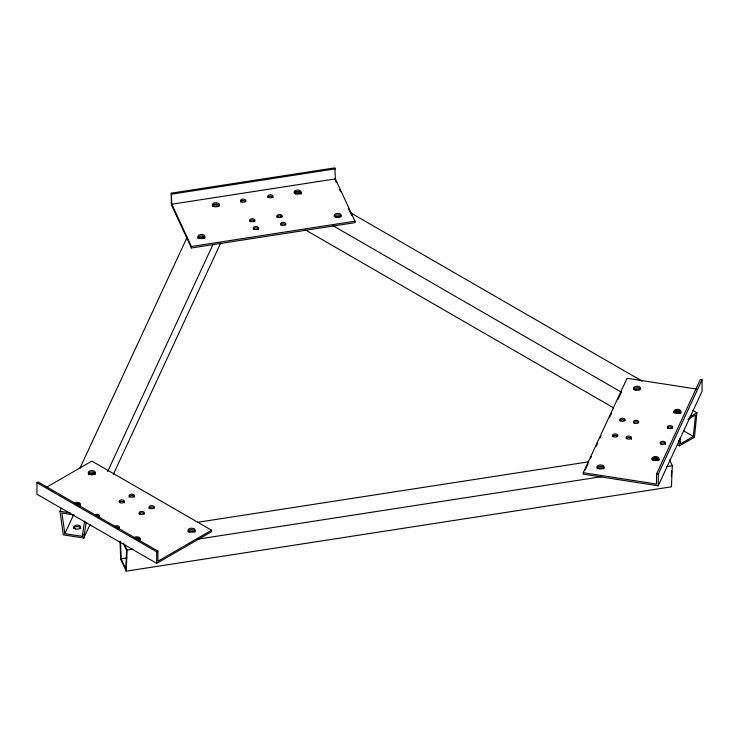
<?xml version="1.0" encoding="UTF-8"?>
<svg xmlns="http://www.w3.org/2000/svg" width="739" height="739" viewBox="0 0 739 739"><rect width="100%" height="100%" fill="white"/><g stroke="black" fill="none" stroke-linecap="round" stroke-linejoin="round"><path stroke-width="1.11" d="M669.599 459.834L672.342 465.736L671.428 486.816L126.203 571.155L127.117 550.084L124.374 544.181M671.372 476.433L671.622 470.669M679.926 438.245L680.573 443.806L693.33 436.435L695.519 415.013L687.907 419.41M692.942 410.45L696.932 412.759L694.438 437.239L679.464 445.885L677.469 444.73M74.131 514.935L61.873 513.042L64.847 533.66L82.288 536.357L84.606 521.041M61.392 508.164L59.942 511.296L63.351 534.87L83.793 538.038L86.177 522.27M79.84 468.424L187.106 237.302M64.847 533.66L73.586 514.843M92.033 475.103L93.003 473.006M201.719 238.752L202.689 236.656M107.589 471.593L212.906 244.655M82.288 536.357L83.258 534.269M83.793 538.038L90.103 524.441M113.4 474.244L220.665 243.122M583.256 472.729L656.518 484.063L656.518 473.985L700.35 379.55L702.05 379.809L702.05 391.337L658.218 485.772L583.256 474.17L583.256 472.729L627.078 378.294L696.96 389.102M585.177 470.022L588.068 463.796M590.479 458.605L591.44 456.526M596.253 446.153L597.703 443.04M600.114 437.848L601.075 435.77M609.74 417.092L611.67 412.944M617.933 399.457L621.305 392.187M658.218 485.772L658.218 474.244L702.05 379.809M36.95 482.706L38.197 481.985L157.934 551.109L157.934 561.197L211.576 530.232L211.576 531.674L156.686 563.358L36.95 494.225L36.95 482.706L156.686 551.83L157.934 551.109M46.141 487.472L91.83 461.099L211.576 530.232M689.949 416.787L696.932 412.759M171.337 193.147L334.906 167.845L335.358 178.903L354.988 221.201L354.988 222.642L191.419 247.953L171.337 204.666L171.337 193.147L171.79 204.213L191.419 246.512L191.419 247.953M171.79 194.126L335.358 168.825M171.79 204.213L335.358 178.903M191.419 246.512L354.988 221.201M197.368 522.344L588.614 461.82M127.117 550.084L132.817 549.197M196.694 539.322L601.62 476.673M666.643 466.614L672.342 465.736M120.494 541.502L121.122 558.786L126.831 557.899M656.518 473.985L658.218 474.244M59.942 511.296L70.159 512.884M350.683 212.85L642.052 381.075M332.716 225.524L621.093 392.021M683.353 430.68L693.33 436.435M280.33 215.446L282.326 216.601M305.281 229.847L613.61 407.863M334.906 179.365L336.337 182.459M339.691 189.664L340.642 191.734M348.3 208.222L351.644 215.428M123.219 543.137L126.6 550.407L125.796 568.854L121.122 558.786M126.203 571.155L120.725 559.358L120.06 541.16M678.808 440.195L679.464 445.885M156.686 551.83L156.686 563.358M213.516 206.495A3.529 2.032 0 0 1 218.504 206.495M198.348 238.392A3.529 2.032 0 0 1 204.454 238.392M76.311 505.014A3.529 2.032 0 0 1 80.274 505.956M88.772 474.484A3.529 2.032 0 0 1 94.888 474.484M88.301 474.059A3.529 2.032 0 0 1 91.83 472.027A3.529 2.032 0 0 1 95.359 474.059M73.697 528.579A3.529 2.032 0 0 1 77.225 526.547A3.529 2.032 0 0 1 80.745 528.579M212.481 206.495A3.529 2.032 0 0 1 215.548 204.472A3.529 2.032 0 0 1 219.418 205.969M197.997 238.503A3.529 2.032 0 0 1 201.405 235.935A3.529 2.032 0 0 1 204.805 238.503M74.731 504.1A3.529 2.032 0 0 1 77.225 503.499M78.131 503.573A3.529 2.032 0 0 1 79.72 504.1M280.626 224.924A2.642 1.524 0 0 1 283.185 223.788A2.642 1.524 0 0 1 285.744 224.924M253.274 229.533A2.642 1.524 0 0 1 255.925 228.009A2.642 1.524 0 0 1 258.567 229.533M276.885 217.451A2.642 1.524 0 0 1 279.185 215.936A2.642 1.524 0 0 1 282.086 217.054M249.717 221.275A2.642 1.524 0 0 1 252.276 220.139A2.642 1.524 0 0 1 254.826 221.275M267.851 197.378A2.642 1.524 0 0 1 270.751 196.26A2.642 1.524 0 0 1 273.051 197.775M240.535 202.08A2.642 1.524 0 0 1 242.835 200.565A2.642 1.524 0 0 1 245.736 201.682M334.305 216.361A3.529 2.032 0 0 1 337.705 214.846A3.529 2.032 0 0 1 341.113 216.361M294.261 193.027A3.529 2.032 0 0 1 298.574 191.595A3.529 2.032 0 0 1 301.069 194.089M212.472 205.682A3.529 2.032 0 0 1 215.88 204.176A3.529 2.032 0 0 1 219.289 205.682M295.304 193.84A3.529 2.032 0 0 1 300.293 193.84M335.21 216.887A3.529 2.032 0 0 1 340.199 216.887M674.476 412.759A3.529 2.032 0 0 1 680.379 413.674M634.561 389.712A3.529 2.032 0 0 1 639.558 389.712M294.39 193.313A3.529 2.032 0 0 1 297.799 191.807A3.529 2.032 0 0 1 301.198 193.313M673.562 412.233A3.529 2.032 0 0 1 674.476 411.318M675.206 410.995A3.529 2.032 0 0 1 680.499 412.759M633.656 389.185A3.529 2.032 0 0 1 637.055 387.679A3.529 2.032 0 0 1 640.464 389.185M612.594 436.537A2.642 1.524 0 0 1 615.144 435.4A2.642 1.524 0 0 1 617.702 436.537M619.892 420.796A2.642 1.524 0 0 1 622.45 419.669A2.642 1.524 0 0 1 625.009 420.796M626.219 438.643A2.642 1.524 0 0 1 629.462 437.562A2.642 1.524 0 0 1 631.328 439.437M633.526 422.902A2.642 1.524 0 0 1 636.085 421.775A2.642 1.524 0 0 1 638.635 422.902M660.296 443.917A2.642 1.524 0 0 1 663.197 442.8A2.642 1.524 0 0 1 665.497 444.315M667.446 428.149A2.642 1.524 0 0 1 670.005 427.022A2.642 1.524 0 0 1 672.564 428.149M597.01 468.406A3.529 2.032 0 0 1 600.539 466.374A3.529 2.032 0 0 1 604.068 468.406M652.14 459.519A3.529 2.032 0 0 1 656.01 458.032A3.529 2.032 0 0 1 659.077 460.055M673.931 412.833A3.529 2.032 0 0 1 677.46 410.801A3.529 2.032 0 0 1 680.989 412.833M137.094 539.507A3.529 2.032 0 0 1 140.151 540.523M188.556 532.089A3.529 2.032 0 0 1 194.671 532.089M652.565 459.972A3.529 2.032 0 0 1 658.116 460.397M597.481 468.831A3.529 2.032 0 0 1 603.587 468.831M135.329 538.343A3.529 2.032 0 0 1 138.008 538.14M138.858 538.343A3.529 2.032 0 0 1 140.151 539.082M188.085 531.674A3.529 2.032 0 0 1 191.613 529.632A3.529 2.032 0 0 1 195.142 531.674M652.001 458.956A3.529 2.032 0 0 1 655.973 458.004A3.529 2.032 0 0 1 658.588 459.972M129.094 497.107A2.642 1.524 0 0 1 131.745 495.573A2.642 1.524 0 0 1 134.387 497.107M149.056 508.626A2.642 1.524 0 0 1 151.356 507.111A2.642 1.524 0 0 1 154.257 508.229M119.478 502.104A2.642 1.524 0 0 1 122.452 501.393A2.642 1.524 0 0 1 124.411 502.862M139.163 513.993A2.642 1.524 0 0 1 141.722 512.857A2.642 1.524 0 0 1 144.281 513.993M95.497 515.942A2.642 1.524 0 0 1 99.377 516.875M116.208 527.249A2.642 1.524 0 0 1 119.441 528.33M75.101 503.98A3.529 2.032 0 0 1 80.274 505.217M135.819 538.343A3.529 2.032 0 0 1 140.142 539.784M94.269 515.434A2.642 1.524 0 0 1 98.139 514.501A2.642 1.524 0 0 1 98.693 516.903M114.6 526.519A2.642 1.524 0 0 1 118.988 526.353A2.642 1.524 0 0 1 117.575 528.764M74.371 502.862A3.529 2.032 0 0 1 79.359 502.862A3.529 2.032 0 0 1 79.359 505.744M134.239 537.429A3.529 2.032 0 0 1 139.532 537.632A3.529 2.032 0 0 1 138.498 540.634M75.461 528.902A3.529 2.032 0 0 0 80.745 527.138A3.529 2.032 0 0 0 75.461 525.383A3.529 2.032 0 0 0 75.461 528.902M281.864 225.201A2.642 1.524 0 0 0 285.836 223.88A2.642 1.524 0 0 0 281.864 222.559A2.642 1.524 0 0 0 281.864 225.201M254.604 229.423A2.642 1.524 0 0 0 258.567 228.092A2.642 1.524 0 0 0 254.604 226.771A2.642 1.524 0 0 0 254.604 229.423M277.661 217.09A2.642 1.524 0 0 0 282.086 216.407A2.642 1.524 0 0 0 278.852 214.532A2.642 1.524 0 0 0 277.661 217.09M250.946 221.552A2.642 1.524 0 0 0 254.918 220.231A2.642 1.524 0 0 0 250.946 218.901A2.642 1.524 0 0 0 250.946 221.552M268.534 197.415A2.642 1.524 0 0 0 272.959 196.731A2.642 1.524 0 0 0 269.717 194.856A2.642 1.524 0 0 0 268.534 197.415M241.856 201.969A2.642 1.524 0 0 0 245.828 200.638A2.642 1.524 0 0 0 241.856 199.318A2.642 1.524 0 0 0 241.856 201.969M335.94 217.211A3.529 2.032 0 0 0 341.233 215.446A3.529 2.032 0 0 0 335.94 213.682A3.529 2.032 0 0 0 335.94 217.211M199.641 238.291A3.529 2.032 0 0 0 204.925 236.535A3.529 2.032 0 0 0 199.641 234.771A3.529 2.032 0 0 0 199.641 238.291M295.166 193.563A3.529 2.032 0 0 0 301.069 192.648A3.529 2.032 0 0 0 296.755 190.154A3.529 2.032 0 0 0 295.166 193.563M213.386 206.209A3.529 2.032 0 0 0 219.289 205.294A3.529 2.032 0 0 0 214.966 202.8A3.529 2.032 0 0 0 213.386 206.209M613.823 436.814A2.642 1.524 0 0 0 617.795 435.493A2.642 1.524 0 0 0 613.823 434.172A2.642 1.524 0 0 0 613.823 436.814M620.575 420.833A2.642 1.524 0 0 0 625.009 420.149A2.642 1.524 0 0 0 621.767 418.274A2.642 1.524 0 0 0 620.575 420.833M626.903 438.68A2.642 1.524 0 0 0 631.328 437.996A2.642 1.524 0 0 0 628.095 436.121A2.642 1.524 0 0 0 626.903 438.68M634.21 422.939A2.642 1.524 0 0 0 638.635 422.255A2.642 1.524 0 0 0 635.392 420.389A2.642 1.524 0 0 0 634.21 422.939M661.534 444.194A2.642 1.524 0 0 0 665.497 442.873A2.642 1.524 0 0 0 661.534 441.553A2.642 1.524 0 0 0 661.534 444.194M668.13 428.186A2.642 1.524 0 0 0 672.564 427.502A2.642 1.524 0 0 0 669.322 425.636A2.642 1.524 0 0 0 668.13 428.186M598.045 468.406A3.529 2.032 0 0 0 603.948 467.501A3.529 2.032 0 0 0 599.625 465.007A3.529 2.032 0 0 0 598.045 468.406M635.3 390.035A3.529 2.032 0 0 0 640.584 388.271A3.529 2.032 0 0 0 635.3 386.506A3.529 2.032 0 0 0 635.3 390.035M653.784 460.379A3.529 2.032 0 0 0 659.077 458.614A3.529 2.032 0 0 0 653.784 456.85A3.529 2.032 0 0 0 653.784 460.379M674.966 412.833A3.529 2.032 0 0 0 680.868 411.919A3.529 2.032 0 0 0 676.545 409.424A3.529 2.032 0 0 0 674.966 412.833M129.87 496.747A2.642 1.524 0 0 0 134.304 496.063A2.642 1.524 0 0 0 131.062 494.188A2.642 1.524 0 0 0 129.87 496.747M149.832 508.266A2.642 1.524 0 0 0 154.257 507.582A2.642 1.524 0 0 0 151.015 505.707A2.642 1.524 0 0 0 149.832 508.266M120.448 502.751A2.642 1.524 0 0 0 124.411 501.421A2.642 1.524 0 0 0 120.448 500.1A2.642 1.524 0 0 0 120.448 502.751M139.856 514.03A2.642 1.524 0 0 0 144.281 513.346A2.642 1.524 0 0 0 141.038 511.471A2.642 1.524 0 0 0 139.856 514.03M90.066 474.383A3.529 2.032 0 0 0 95.359 472.618A3.529 2.032 0 0 0 90.066 470.854A3.529 2.032 0 0 0 90.066 474.383M189.849 531.997A3.529 2.032 0 0 0 195.142 530.232A3.529 2.032 0 0 0 189.849 528.468A3.529 2.032 0 0 0 189.849 531.997"/></g></svg>
